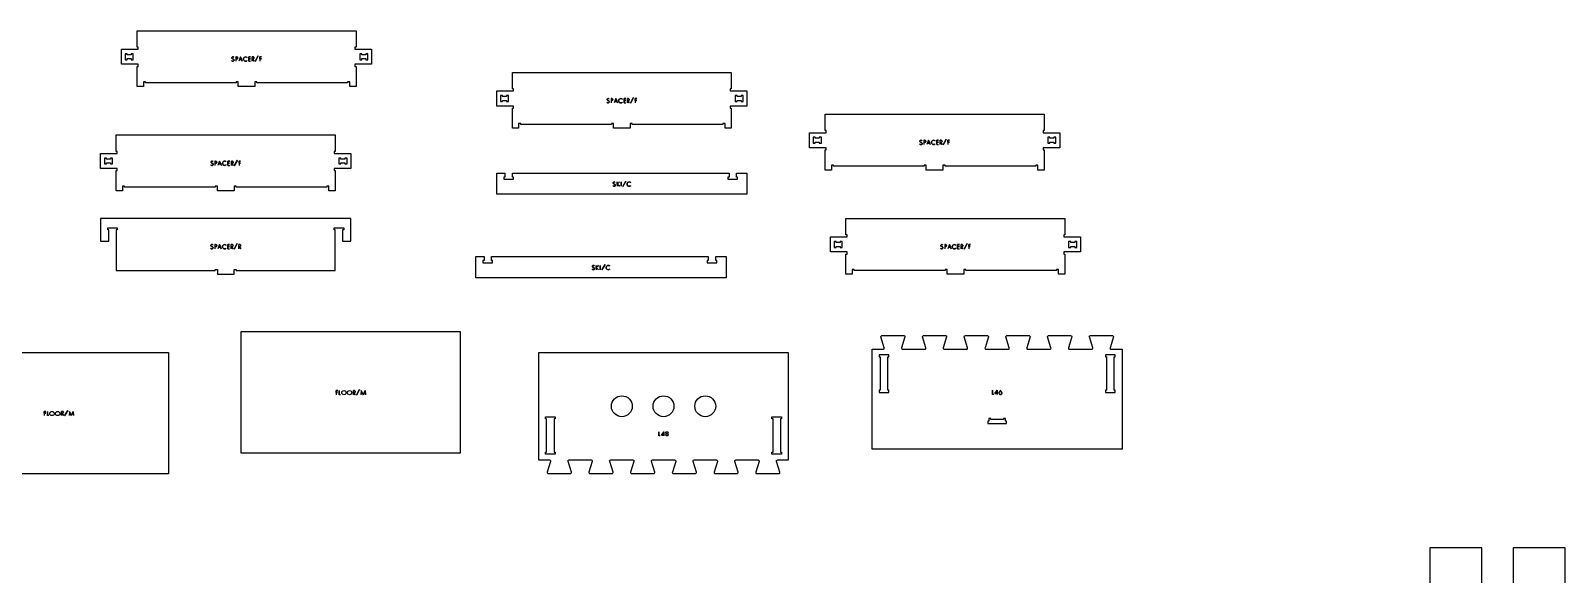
# Model space of a CAD drawing. Extents: x -8400 to 9125, y -4246 to 4193.
# Drawn here: x 1765 to 9125, y 1427 to 4032 of the extents above; entities that cross this region are included whole.
import ezdxf

# ---------------------------------------------------------------- set-up
doc = ezdxf.new("R2010")
doc.units = 0
for name, color, linetype in [('CUTS', 7, 'CONTINUOUS'), ('OUTLINES', 7, 'CONTINUOUS'), ('TAGS', 7, 'CONTINUOUS')]:
    doc.layers.add(name, color=color, linetype=linetype)

msp = doc.modelspace()

# ---------------------------------------------------------------- linework, layer by layer
at = {"layer": 'CUTS', "color": 4}
for points in [[(2228, 3898.4), (2247, 3898.4), (2247, 3893.4), (2257, 3893.4), (2257, 3921.4), (2247, 3921.4), (2247, 3916.4), (2228, 3916.4), (2228, 3921.4), (2218, 3921.4), (2218, 3893.4), (2228, 3893.4)], [(3382, 3921.4), (3372, 3921.4), (3372, 3916.4), (3353, 3916.4), (3353, 3921.4), (3343, 3921.4), (3343, 3893.4), (3353, 3893.4), (3353, 3898.4), (3372, 3898.4), (3372, 3893.4), (3382, 3893.4)], [(4028, 3698.5), (4047, 3698.5), (4047, 3693.5), (4057, 3693.5), (4057, 3721.5), (4047, 3721.5), (4047, 3716.5), (4028, 3716.5), (4028, 3721.5), (4018, 3721.5), (4018, 3693.5), (4028, 3693.5)], [(5182, 3721.5), (5172, 3721.5), (5172, 3716.5), (5153, 3716.5), (5153, 3721.5), (5143, 3721.5), (5143, 3693.5), (5153, 3693.5), (5153, 3698.5), (5172, 3698.5), (5172, 3693.5), (5182, 3693.5)], [(5528, 3498.6), (5547, 3498.6), (5547, 3493.6), (5557, 3493.6), (5557, 3521.6), (5547, 3521.6), (5547, 3516.6), (5528, 3516.6), (5528, 3521.6), (5518, 3521.6), (5518, 3493.6), (5528, 3493.6)], [(6682, 3521.6), (6672, 3521.6), (6672, 3516.6), (6653, 3516.6), (6653, 3521.6), (6643, 3521.6), (6643, 3493.6), (6653, 3493.6), (6653, 3498.6), (6672, 3498.6), (6672, 3493.6), (6682, 3493.6)], [(2128, 3398.6), (2147, 3398.6), (2147, 3393.6), (2157, 3393.6), (2157, 3421.6), (2147, 3421.6), (2147, 3416.6), (2128, 3416.6), (2128, 3421.6), (2118, 3421.6), (2118, 3393.6), (2128, 3393.6)], [(3282, 3421.6), (3272, 3421.6), (3272, 3416.6), (3253, 3416.6), (3253, 3421.6), (3243, 3421.6), (3243, 3393.6), (3253, 3393.6), (3253, 3398.6), (3272, 3398.6), (3272, 3393.6), (3282, 3393.6)], [(5628, 2998.8), (5647, 2998.8), (5647, 2993.8), (5657, 2993.8), (5657, 3021.8), (5647, 3021.8), (5647, 3016.8), (5628, 3016.8), (5628, 3021.8), (5618, 3021.8), (5618, 2993.8), (5628, 2993.8)], [(6782, 3021.8), (6772, 3021.8), (6772, 3016.8), (6753, 3016.8), (6753, 3021.8), (6743, 3021.8), (6743, 2993.8), (6753, 2993.8), (6753, 2998.8), (6772, 2998.8), (6772, 2993.8), (6782, 2993.8)], [(5834, 2308.7), (5834, 2298.7), (5880, 2298.7), (5880, 2308.7), (5875, 2308.7), (5875, 2468.7), (5880, 2468.7), (5880, 2478.7), (5834, 2478.7), (5834, 2468.7), (5839, 2468.7), (5839, 2308.7)], [(6920, 2308.7), (6920, 2298.7), (6966, 2298.7), (6966, 2308.7), (6961, 2308.7), (6961, 2468.7), (6966, 2468.7), (6966, 2478.7), (6920, 2478.7), (6920, 2468.7), (6925, 2468.7), (6925, 2308.7)], [(4234, 2012.2), (4239, 2012.2), (4239, 2172.2), (4234, 2172.2), (4234, 2182.2), (4280, 2182.2), (4280, 2172.2), (4275, 2172.2), (4275, 2012.2), (4280, 2012.2), (4280, 2002.2), (4234, 2002.2)], [(5366, 2012.2), (5366, 2002.2), (5320, 2002.2), (5320, 2012.2), (5325, 2012.2), (5325, 2172.2), (5320, 2172.2), (5320, 2182.2), (5366, 2182.2), (5366, 2172.2), (5361, 2172.2), (5361, 2012.2)], [(6355, 2160.3), (6355, 2150.3), (6445, 2150.3), (6445, 2160.3), (6440, 2160.3), (6440, 2173.3), (6430, 2173.3), (6430, 2168.3), (6370, 2168.3), (6370, 2173.3), (6360, 2173.3), (6360, 2160.3)]]:
    msp.add_lwpolyline(points, close=True, dxfattribs=at)
for centre in [(4600, 2232.2, 62.8), (4800, 2232.2, 62.8), (5000, 2232.2, 62.8)]:
    msp.add_circle(centre, 50, dxfattribs=at)
at = {"layer": 'OUTLINES', "color": 5}
for points in [[(2750, 3782.4), (2315, 3782.4), (2315, 3787.4), (2305, 3787.4), (2305, 3764.4), (2275, 3764.4), (2275, 3861.4), (2280, 3861.4), (2280, 3871.4), (2200, 3871.4), (2200, 3943.4), (2280, 3943.4), (2280, 3953.4), (2275, 3953.4), (2275, 4032.4), (3325, 4032.4), (3325, 3953.4), (3320, 3953.4), (3320, 3943.4), (3400, 3943.4), (3400, 3871.4), (3320, 3871.4), (3320, 3861.4), (3325, 3861.4), (3325, 3764.4), (3295, 3764.4), (3295, 3787.4), (3285, 3787.4), (3285, 3782.4), (2850, 3782.4), (2850, 3787.4), (2840, 3787.4), (2840, 3764.4), (2760, 3764.4), (2760, 3787.4), (2750, 3787.4)], [(4550, 3582.5), (4115, 3582.5), (4115, 3587.5), (4105, 3587.5), (4105, 3564.5), (4075, 3564.5), (4075, 3661.5), (4080, 3661.5), (4080, 3671.5), (4000, 3671.5), (4000, 3743.5), (4080, 3743.5), (4080, 3753.5), (4075, 3753.5), (4075, 3832.5), (5125, 3832.5), (5125, 3753.5), (5120, 3753.5), (5120, 3743.5), (5200, 3743.5), (5200, 3671.5), (5120, 3671.5), (5120, 3661.5), (5125, 3661.5), (5125, 3564.5), (5095, 3564.5), (5095, 3587.5), (5085, 3587.5), (5085, 3582.5), (4650, 3582.5), (4650, 3587.5), (4640, 3587.5), (4640, 3564.5), (4560, 3564.5), (4560, 3587.5), (4550, 3587.5)], [(6050, 3382.6), (5615, 3382.6), (5615, 3387.6), (5605, 3387.6), (5605, 3364.6), (5575, 3364.6), (5575, 3461.6), (5580, 3461.6), (5580, 3471.6), (5500, 3471.6), (5500, 3543.6), (5580, 3543.6), (5580, 3553.6), (5575, 3553.6), (5575, 3632.6), (6625, 3632.6), (6625, 3553.6), (6620, 3553.6), (6620, 3543.6), (6700, 3543.6), (6700, 3471.6), (6620, 3471.6), (6620, 3461.6), (6625, 3461.6), (6625, 3364.6), (6595, 3364.6), (6595, 3387.6), (6585, 3387.6), (6585, 3382.6), (6150, 3382.6), (6150, 3387.6), (6140, 3387.6), (6140, 3364.6), (6060, 3364.6), (6060, 3387.6), (6050, 3387.6)], [(2650, 3282.6), (2215, 3282.6), (2215, 3287.6), (2205, 3287.6), (2205, 3264.6), (2175, 3264.6), (2175, 3361.6), (2180, 3361.6), (2180, 3371.6), (2100, 3371.6), (2100, 3443.6), (2180, 3443.6), (2180, 3453.6), (2175, 3453.6), (2175, 3532.6), (3225, 3532.6), (3225, 3453.6), (3220, 3453.6), (3220, 3443.6), (3300, 3443.6), (3300, 3371.6), (3220, 3371.6), (3220, 3361.6), (3225, 3361.6), (3225, 3264.6), (3195, 3264.6), (3195, 3287.6), (3185, 3287.6), (3185, 3282.6), (2750, 3282.6), (2750, 3287.6), (2740, 3287.6), (2740, 3264.6), (2660, 3264.6), (2660, 3287.6), (2650, 3287.6)], [(5200, 3248.2), (4000, 3248.2), (4000, 3349.2), (4039, 3349.2), (4039, 3330.2), (4034, 3330.2), (4034, 3320.2), (4080, 3320.2), (4080, 3330.2), (4075, 3330.2), (4075, 3349.2), (5114, 3349.2), (5114, 3330.2), (5109, 3330.2), (5109, 3320.2), (5155, 3320.2), (5155, 3330.2), (5150, 3330.2), (5150, 3349.2), (5200, 3349.2)], [(2180, 3087.8), (2180, 3077.8), (2175, 3077.8), (2175, 2882.8), (2650, 2882.8), (2650, 2887.8), (2660, 2887.8), (2660, 2864.8), (2740, 2864.8), (2740, 2887.8), (2750, 2887.8), (2750, 2882.8), (3225, 2882.8), (3225, 3077.8), (3220, 3077.8), (3220, 3087.8), (3266, 3087.8), (3266, 3077.8), (3261, 3077.8), (3261, 3022.8), (3300, 3022.8), (3300, 3132.8), (2100, 3132.8), (2100, 3022.8), (2139, 3022.8), (2139, 3077.8), (2134, 3077.8), (2134, 3087.8)], [(6150, 2882.8), (5715, 2882.8), (5715, 2887.8), (5705, 2887.8), (5705, 2864.8), (5675, 2864.8), (5675, 2961.8), (5680, 2961.8), (5680, 2971.8), (5600, 2971.8), (5600, 3043.8), (5680, 3043.8), (5680, 3053.8), (5675, 3053.8), (5675, 3132.8), (6725, 3132.8), (6725, 3053.8), (6720, 3053.8), (6720, 3043.8), (6800, 3043.8), (6800, 2971.8), (6720, 2971.8), (6720, 2961.8), (6725, 2961.8), (6725, 2864.8), (6695, 2864.8), (6695, 2887.8), (6685, 2887.8), (6685, 2882.8), (6250, 2882.8), (6250, 2887.8), (6240, 2887.8), (6240, 2864.8), (6160, 2864.8), (6160, 2887.8), (6150, 2887.8)], [(5100, 2848.3), (3900, 2848.3), (3900, 2949.3), (3939, 2949.3), (3939, 2930.3), (3934, 2930.3), (3934, 2920.3), (3980, 2920.3), (3980, 2930.3), (3975, 2930.3), (3975, 2949.3), (5014, 2949.3), (5014, 2930.3), (5009, 2930.3), (5009, 2920.3), (5055, 2920.3), (5055, 2930.3), (5050, 2930.3), (5050, 2949.3), (5100, 2949.3)], [(3825, 2590.1), (3825, 2008.1), (2775, 2008.1), (2775, 2590.1)], [(6341.8, 2512.8), (6341.6, 2510.3), (6342.5, 2508.1), (6344.4, 2506.5), (6346.8, 2506), (6453.2, 2506), (6455.6, 2506.5), (6457.5, 2508.1), (6458.4, 2510.3), (6458.2, 2512.8), (6442.2, 2564.8), (6442.1, 2567), (6442.9, 2569), (6444.6, 2570.5), (6446.8, 2571), (6553.2, 2571), (6555.4, 2570.5), (6557.1, 2569), (6557.9, 2567), (6557.8, 2564.8), (6541.8, 2512.8), (6541.6, 2510.3), (6542.5, 2508.1), (6544.4, 2506.5), (6546.8, 2506), (6653.2, 2506), (6655.6, 2506.5), (6657.5, 2508.1), (6658.4, 2510.3), (6658.2, 2512.8), (6642.2, 2564.8), (6642.1, 2567), (6642.9, 2569), (6644.6, 2570.5), (6646.8, 2571), (6753.2, 2571), (6755.4, 2570.5), (6757.1, 2569), (6757.9, 2567), (6757.8, 2564.8), (6741.8, 2512.8), (6741.6, 2510.3), (6742.5, 2508.1), (6744.4, 2506.5), (6746.8, 2506), (6853.2, 2506), (6855.6, 2506.5), (6857.5, 2508.1), (6858.4, 2510.3), (6858.2, 2512.8), (6842.2, 2564.8), (6842.1, 2567), (6842.9, 2569), (6844.6, 2570.5), (6846.8, 2571), (6953.2, 2571), (6955.4, 2570.5), (6957, 2569), (6957.9, 2567), (6957.8, 2564.8), (6941.8, 2512.8), (6941.6, 2510.3), (6942.5, 2508.1), (6944.4, 2506.5), (6946.8, 2506), (7000, 2506), (7000, 2027.2), (5800, 2027.2), (5800, 2506), (5853.2, 2506), (5855.6, 2506.5), (5857.5, 2508.1), (5858.4, 2510.3), (5858.2, 2512.8), (5842.2, 2564.8), (5842.1, 2567), (5843, 2569), (5844.6, 2570.5), (5846.8, 2571), (5953.2, 2571), (5955.4, 2570.5), (5957.1, 2569), (5957.9, 2567), (5957.8, 2564.8), (5941.8, 2512.8), (5941.6, 2510.3), (5942.5, 2508.1), (5944.4, 2506.5), (5946.8, 2506), (6053.2, 2506), (6055.6, 2506.5), (6057.5, 2508.1), (6058.4, 2510.3), (6058.2, 2512.8), (6042.2, 2564.8), (6042.1, 2567), (6042.9, 2569), (6044.6, 2570.5), (6046.8, 2571), (6153.2, 2571), (6155.4, 2570.5), (6157.1, 2569), (6157.9, 2567), (6157.8, 2564.8), (6141.8, 2512.8), (6141.6, 2510.3), (6142.5, 2508.1), (6144.4, 2506.5), (6146.8, 2506), (6253.2, 2506), (6255.6, 2506.5), (6257.5, 2508.1), (6258.4, 2510.3), (6258.2, 2512.8), (6242.2, 2564.8), (6242.1, 2567), (6242.9, 2569), (6244.6, 2570.5), (6246.8, 2571), (6353.2, 2571), (6355.4, 2570.5), (6357.1, 2569), (6357.9, 2567), (6357.8, 2564.8)], [(2425, 2490.1), (2425, 1908.1), (1375, 1908.1), (1375, 2490.1)], [(4200, 1974.9), (4253.2, 1974.9), (4255.6, 1974.3), (4257.5, 1972.8), (4258.4, 1970.5), (4258.2, 1968.1), (4242.2, 1916), (4242.1, 1913.9), (4243, 1911.8), (4244.6, 1910.4), (4246.8, 1909.9), (4353.2, 1909.9), (4355.4, 1910.4), (4357.1, 1911.8), (4357.9, 1913.9), (4357.8, 1916), (4341.8, 1968.1), (4341.6, 1970.5), (4342.5, 1972.8), (4344.4, 1974.3), (4346.8, 1974.9), (4453.2, 1974.9), (4455.6, 1974.3), (4457.5, 1972.8), (4458.4, 1970.5), (4458.2, 1968.1), (4442.2, 1916), (4442.1, 1913.9), (4442.9, 1911.8), (4444.6, 1910.4), (4446.8, 1909.9), (4553.2, 1909.9), (4555.4, 1910.4), (4557.1, 1911.8), (4557.9, 1913.9), (4557.8, 1916), (4541.8, 1968.1), (4541.6, 1970.5), (4542.5, 1972.8), (4544.4, 1974.3), (4546.8, 1974.9), (4653.2, 1974.9), (4655.6, 1974.3), (4657.5, 1972.8), (4658.4, 1970.5), (4658.2, 1968.1), (4642.2, 1916), (4642.1, 1913.9), (4642.9, 1911.8), (4644.6, 1910.4), (4646.8, 1909.9), (4753.2, 1909.9), (4755.4, 1910.4), (4757.1, 1911.8), (4757.9, 1913.9), (4757.8, 1916), (4741.8, 1968.1), (4741.6, 1970.5), (4742.5, 1972.8), (4744.4, 1974.3), (4746.8, 1974.9), (4853.2, 1974.9), (4855.6, 1974.3), (4857.5, 1972.8), (4858.4, 1970.5), (4858.2, 1968.1), (4842.2, 1916), (4842.1, 1913.9), (4842.9, 1911.8), (4844.6, 1910.4), (4846.8, 1909.9), (4953.2, 1909.9), (4955.4, 1910.4), (4957.1, 1911.8), (4957.9, 1913.9), (4957.8, 1916), (4941.8, 1968.1), (4941.6, 1970.5), (4942.5, 1972.8), (4944.4, 1974.3), (4946.8, 1974.9), (5053.2, 1974.9), (5055.6, 1974.3), (5057.5, 1972.8), (5058.4, 1970.5), (5058.2, 1968.1), (5042.2, 1916), (5042.1, 1913.9), (5042.9, 1911.8), (5044.6, 1910.4), (5046.8, 1909.9), (5153.2, 1909.9), (5155.4, 1910.4), (5157.1, 1911.8), (5157.9, 1913.9), (5157.8, 1916), (5141.8, 1968.1), (5141.6, 1970.5), (5142.5, 1972.8), (5144.4, 1974.3), (5146.8, 1974.9), (5253.2, 1974.9), (5255.6, 1974.3), (5257.5, 1972.8), (5258.4, 1970.5), (5258.2, 1968.1), (5242.2, 1916), (5242.1, 1913.9), (5242.9, 1911.8), (5244.6, 1910.4), (5246.8, 1909.9), (5353.2, 1909.9), (5355.4, 1910.4), (5357, 1911.8), (5357.9, 1913.9), (5357.8, 1916), (5341.8, 1968.1), (5341.6, 1970.5), (5342.5, 1972.8), (5344.4, 1974.3), (5346.8, 1974.9), (5400, 1974.9), (5400, 2488.3), (4200, 2488.3)], [(8725, -354.7), (8725, 1554.3), (8475, 1554.3), (8475, -354.7)], [(9125, -354.7), (9125, 1554.3), (8875, 1554.3), (8875, -354.7)]]:
    msp.add_lwpolyline(points, close=True, dxfattribs=at)
at = {"layer": 'TAGS', "color": 2}
for points in [[(2728.4, 3889.8), (2729.4, 3888.3), (2730.6, 3887.2), (2732.1, 3886.6), (2734.2, 3886.4), (2736.4, 3886.6), (2738.3, 3887.5), (2739.7, 3889), (2740.2, 3891.1), (2740, 3893.1), (2739.2, 3894.4), (2738.2, 3895.2), (2737.2, 3895.8), (2732.6, 3898.2), (2731.5, 3898.9), (2730.5, 3899.7), (2729.9, 3900.8), (2729.6, 3902.2), (2729.9, 3903.9), (2730.8, 3905.4), (2732.4, 3906.5), (2734.6, 3906.9), (2736.7, 3906.6), (2738.1, 3905.9), (2739.2, 3904.8), (2738.1, 3905.9), (2736.7, 3906.6), (2734.6, 3906.9), (2732.4, 3906.5), (2730.8, 3905.4), (2729.9, 3903.9), (2729.6, 3902.2), (2729.9, 3900.8), (2730.5, 3899.7), (2731.5, 3898.9), (2732.6, 3898.2), (2737.2, 3895.8), (2738.2, 3895.2), (2739.2, 3894.4), (2740, 3893.1), (2740.2, 3891.1), (2739.7, 3889), (2738.3, 3887.5), (2736.4, 3886.6), (2734.2, 3886.4), (2732.1, 3886.6), (2730.6, 3887.2), (2729.4, 3888.3)], [(2748.4, 3906.9), (2751.6, 3906.9), (2755.9, 3905.6), (2757.4, 3901.8), (2755.9, 3897.9), (2751.7, 3896.5), (2748.4, 3896.5), (2751.7, 3896.5), (2755.9, 3897.9), (2757.4, 3901.8), (2755.9, 3905.6), (2751.6, 3906.9), (2748.4, 3906.9), (2748.4, 3886.4)], [(2771, 3906.9), (2779.1, 3886.4), (2771, 3906.9), (2763, 3886.4)], [(2802.7, 3889.2), (2799.4, 3887.1), (2795.4, 3886.4), (2791.3, 3887.2), (2787.9, 3889.4), (2785.6, 3892.7), (2784.7, 3896.7), (2785.6, 3900.6), (2787.9, 3903.9), (2791.3, 3906.1), (2795.4, 3906.9), (2799.3, 3906.2), (2802.6, 3904.2), (2799.3, 3906.2), (2795.4, 3906.9), (2791.3, 3906.1), (2787.9, 3903.9), (2785.6, 3900.6), (2784.7, 3896.7), (2785.6, 3892.7), (2787.9, 3889.4), (2791.3, 3887.2), (2795.4, 3886.4), (2799.4, 3887.1)], [(2810.6, 3886.4), (2810.6, 3897.8), (2818.9, 3897.8), (2810.6, 3897.8), (2810.6, 3906.9), (2819.5, 3906.9), (2810.6, 3906.9), (2810.6, 3886.4), (2819.5, 3886.4)], [(2827.1, 3886.4), (2827.1, 3906.9), (2830.6, 3906.9), (2832.6, 3906.6), (2834.2, 3905.7), (2835.3, 3904.1), (2835.7, 3901.8), (2835.1, 3899.5), (2833.8, 3897.8), (2832.1, 3896.8), (2830.6, 3896.5), (2827.1, 3896.5), (2830.6, 3896.5), (2832.1, 3896.8), (2833.8, 3897.8), (2835.1, 3899.5), (2835.7, 3901.8), (2835.3, 3904.1), (2834.2, 3905.7), (2832.6, 3906.6), (2830.6, 3906.9), (2827.1, 3906.9)], [(2864.1, 3897.8), (2871.3, 3897.8), (2864.1, 3897.8), (2864.1, 3906.9), (2871.6, 3906.9), (2864.1, 3906.9), (2864.1, 3886.4)], [(4528.4, 3689.9), (4529.4, 3688.3), (4530.6, 3687.3), (4532.1, 3686.7), (4534.2, 3686.5), (4536.4, 3686.7), (4538.3, 3687.6), (4539.7, 3689.1), (4540.2, 3691.1), (4540, 3693.1), (4539.2, 3694.5), (4538.2, 3695.3), (4537.2, 3695.9), (4532.6, 3698.2), (4531.5, 3698.9), (4530.5, 3699.8), (4529.9, 3700.9), (4529.6, 3702.3), (4529.9, 3703.9), (4530.8, 3705.5), (4532.4, 3706.6), (4534.6, 3707), (4536.7, 3706.7), (4538.1, 3705.9), (4539.2, 3704.9), (4538.1, 3705.9), (4536.7, 3706.7), (4534.6, 3707), (4532.4, 3706.6), (4530.8, 3705.5), (4529.9, 3703.9), (4529.6, 3702.3), (4529.9, 3700.9), (4530.5, 3699.8), (4531.5, 3698.9), (4532.6, 3698.2), (4537.2, 3695.9), (4538.2, 3695.3), (4539.2, 3694.5), (4540, 3693.1), (4540.2, 3691.1), (4539.7, 3689.1), (4538.3, 3687.6), (4536.4, 3686.7), (4534.2, 3686.5), (4532.1, 3686.7), (4530.6, 3687.3), (4529.4, 3688.3)], [(4548.4, 3707), (4551.6, 3707), (4555.9, 3705.7), (4557.4, 3701.9), (4555.9, 3698), (4551.7, 3696.6), (4548.4, 3696.6), (4551.7, 3696.6), (4555.9, 3698), (4557.4, 3701.9), (4555.9, 3705.7), (4551.6, 3707), (4548.4, 3707), (4548.4, 3686.5)], [(4571, 3707), (4579.1, 3686.5), (4571, 3707), (4563, 3686.5)], [(4602.7, 3689.3), (4599.4, 3687.2), (4595.4, 3686.5), (4591.3, 3687.3), (4587.9, 3689.5), (4585.6, 3692.7), (4584.7, 3696.7), (4585.6, 3700.7), (4587.9, 3704), (4591.3, 3706.2), (4595.4, 3707), (4599.3, 3706.3), (4602.6, 3704.3), (4599.3, 3706.3), (4595.4, 3707), (4591.3, 3706.2), (4587.9, 3704), (4585.6, 3700.7), (4584.7, 3696.7), (4585.6, 3692.7), (4587.9, 3689.5), (4591.3, 3687.3), (4595.4, 3686.5), (4599.4, 3687.2)], [(4610.6, 3686.5), (4610.6, 3697.9), (4618.9, 3697.9), (4610.6, 3697.9), (4610.6, 3707), (4619.5, 3707), (4610.6, 3707), (4610.6, 3686.5), (4619.5, 3686.5)], [(4627.1, 3686.5), (4627.1, 3707), (4630.6, 3707), (4632.6, 3706.7), (4634.2, 3705.8), (4635.3, 3704.2), (4635.7, 3701.9), (4635.1, 3699.6), (4633.8, 3697.9), (4632.1, 3696.9), (4630.6, 3696.6), (4627.1, 3696.6), (4630.6, 3696.6), (4632.1, 3696.9), (4633.8, 3697.9), (4635.1, 3699.6), (4635.7, 3701.9), (4635.3, 3704.2), (4634.2, 3705.8), (4632.6, 3706.7), (4630.6, 3707), (4627.1, 3707)], [(4664.1, 3697.9), (4671.3, 3697.9), (4664.1, 3697.9), (4664.1, 3707), (4671.6, 3707), (4664.1, 3707), (4664.1, 3686.5)], [(6028.4, 3490), (6029.4, 3488.4), (6030.6, 3487.4), (6032.1, 3486.8), (6034.2, 3486.5), (6036.4, 3486.8), (6038.3, 3487.6), (6039.7, 3489.1), (6040.2, 3491.2), (6040, 3493.2), (6039.2, 3494.6), (6038.2, 3495.4), (6037.2, 3496), (6032.6, 3498.3), (6031.5, 3499), (6030.5, 3499.8), (6029.9, 3500.9), (6029.6, 3502.4), (6029.9, 3504), (6030.8, 3505.5), (6032.4, 3506.6), (6034.6, 3507.1), (6036.7, 3506.7), (6038.1, 3506), (6039.2, 3504.9), (6038.1, 3506), (6036.7, 3506.7), (6034.6, 3507.1), (6032.4, 3506.6), (6030.8, 3505.5), (6029.9, 3504), (6029.6, 3502.4), (6029.9, 3500.9), (6030.5, 3499.8), (6031.5, 3499), (6032.6, 3498.3), (6037.2, 3496), (6038.2, 3495.4), (6039.2, 3494.6), (6040, 3493.2), (6040.2, 3491.2), (6039.7, 3489.1), (6038.3, 3487.6), (6036.4, 3486.8), (6034.2, 3486.5), (6032.1, 3486.8), (6030.6, 3487.4), (6029.4, 3488.4)], [(6048.4, 3507.1), (6051.6, 3507.1), (6055.9, 3505.8), (6057.4, 3502), (6055.9, 3498.1), (6051.7, 3496.7), (6048.4, 3496.7), (6051.7, 3496.7), (6055.9, 3498.1), (6057.4, 3502), (6055.9, 3505.8), (6051.6, 3507.1), (6048.4, 3507.1), (6048.4, 3486.5)], [(6071, 3507.1), (6079.1, 3486.5), (6071, 3507.1), (6063, 3486.5)], [(6102.7, 3489.4), (6099.4, 3487.3), (6095.4, 3486.5), (6091.3, 3487.4), (6087.9, 3489.6), (6085.6, 3492.8), (6084.7, 3496.8), (6085.6, 3500.8), (6087.9, 3504.1), (6091.3, 3506.3), (6095.4, 3507.1), (6099.3, 3506.4), (6102.6, 3504.4), (6099.3, 3506.4), (6095.4, 3507.1), (6091.3, 3506.3), (6087.9, 3504.1), (6085.6, 3500.8), (6084.7, 3496.8), (6085.6, 3492.8), (6087.9, 3489.6), (6091.3, 3487.4), (6095.4, 3486.5), (6099.4, 3487.3)], [(6110.6, 3486.5), (6110.6, 3497.9), (6118.9, 3497.9), (6110.6, 3497.9), (6110.6, 3507.1), (6119.5, 3507.1), (6110.6, 3507.1), (6110.6, 3486.5), (6119.5, 3486.5)], [(6127.1, 3486.5), (6127.1, 3507.1), (6130.6, 3507.1), (6132.6, 3506.8), (6134.2, 3505.9), (6135.3, 3504.3), (6135.7, 3502), (6135.1, 3499.6), (6133.8, 3498), (6132.1, 3497), (6130.6, 3496.7), (6127.1, 3496.7), (6130.6, 3496.7), (6132.1, 3497), (6133.8, 3498), (6135.1, 3499.6), (6135.7, 3502), (6135.3, 3504.3), (6134.2, 3505.9), (6132.6, 3506.8), (6130.6, 3507.1), (6127.1, 3507.1)], [(6164.1, 3497.9), (6171.3, 3497.9), (6164.1, 3497.9), (6164.1, 3507.1), (6171.6, 3507.1), (6164.1, 3507.1), (6164.1, 3486.5)], [(2628.4, 3390), (2629.4, 3388.5), (2630.6, 3387.4), (2632.1, 3386.8), (2634.2, 3386.6), (2636.4, 3386.8), (2638.3, 3387.7), (2639.7, 3389.2), (2640.2, 3391.3), (2640, 3393.3), (2639.2, 3394.6), (2638.2, 3395.4), (2637.2, 3396), (2632.6, 3398.4), (2631.5, 3399.1), (2630.5, 3399.9), (2629.9, 3401), (2629.6, 3402.4), (2629.9, 3404.1), (2630.8, 3405.6), (2632.4, 3406.7), (2634.6, 3407.1), (2636.7, 3406.8), (2638.1, 3406.1), (2639.2, 3405), (2638.1, 3406.1), (2636.7, 3406.8), (2634.6, 3407.1), (2632.4, 3406.7), (2630.8, 3405.6), (2629.9, 3404.1), (2629.6, 3402.4), (2629.9, 3401), (2630.5, 3399.9), (2631.5, 3399.1), (2632.6, 3398.4), (2637.2, 3396), (2638.2, 3395.4), (2639.2, 3394.6), (2640, 3393.3), (2640.2, 3391.3), (2639.7, 3389.2), (2638.3, 3387.7), (2636.4, 3386.8), (2634.2, 3386.6), (2632.1, 3386.8), (2630.6, 3387.4), (2629.4, 3388.5)], [(2648.4, 3407.1), (2651.6, 3407.1), (2655.9, 3405.8), (2657.4, 3402), (2655.9, 3398.1), (2651.7, 3396.7), (2648.4, 3396.7), (2651.7, 3396.7), (2655.9, 3398.1), (2657.4, 3402), (2655.9, 3405.8), (2651.6, 3407.1), (2648.4, 3407.1), (2648.4, 3386.6)], [(2671, 3407.1), (2679.1, 3386.6), (2671, 3407.1), (2663, 3386.6)], [(2702.7, 3389.4), (2699.4, 3387.3), (2695.4, 3386.6), (2691.3, 3387.4), (2687.9, 3389.6), (2685.6, 3392.9), (2684.7, 3396.9), (2685.6, 3400.8), (2687.9, 3404.1), (2691.3, 3406.3), (2695.4, 3407.1), (2699.3, 3406.4), (2702.6, 3404.4), (2699.3, 3406.4), (2695.4, 3407.1), (2691.3, 3406.3), (2687.9, 3404.1), (2685.6, 3400.8), (2684.7, 3396.9), (2685.6, 3392.9), (2687.9, 3389.6), (2691.3, 3387.4), (2695.4, 3386.6), (2699.4, 3387.3)], [(2710.6, 3386.6), (2710.6, 3398), (2718.9, 3398), (2710.6, 3398), (2710.6, 3407.1), (2719.5, 3407.1), (2710.6, 3407.1), (2710.6, 3386.6), (2719.5, 3386.6)], [(2727.1, 3386.6), (2727.1, 3407.1), (2730.6, 3407.1), (2732.6, 3406.8), (2734.2, 3405.9), (2735.3, 3404.3), (2735.7, 3402), (2735.1, 3399.7), (2733.8, 3398), (2732.1, 3397), (2730.6, 3396.7), (2727.1, 3396.7), (2730.6, 3396.7), (2732.1, 3397), (2733.8, 3398), (2735.1, 3399.7), (2735.7, 3402), (2735.3, 3404.3), (2734.2, 3405.9), (2732.6, 3406.8), (2730.6, 3407.1), (2727.1, 3407.1)], [(2764.1, 3398), (2771.3, 3398), (2764.1, 3398), (2764.1, 3407.1), (2771.6, 3407.1), (2764.1, 3407.1), (2764.1, 3386.6)], [(4557.3, 3290), (4558.2, 3288.5), (4559.4, 3287.5), (4561, 3286.9), (4563.1, 3286.6), (4565.3, 3286.8), (4567.2, 3287.7), (4568.6, 3289.2), (4569.1, 3291.3), (4568.9, 3293.3), (4568.1, 3294.6), (4567.1, 3295.5), (4566.1, 3296), (4561.5, 3298.4), (4560.3, 3299.1), (4559.4, 3299.9), (4558.8, 3301), (4558.5, 3302.5), (4558.8, 3304.1), (4559.7, 3305.6), (4561.3, 3306.7), (4563.5, 3307.2), (4565.6, 3306.8), (4567, 3306.1), (4568.1, 3305), (4567, 3306.1), (4565.6, 3306.8), (4563.5, 3307.2), (4561.3, 3306.7), (4559.7, 3305.6), (4558.8, 3304.1), (4558.5, 3302.5), (4558.8, 3301), (4559.4, 3299.9), (4560.3, 3299.1), (4561.5, 3298.4), (4566.1, 3296), (4567.1, 3295.5), (4568.1, 3294.6), (4568.9, 3293.3), (4569.1, 3291.3), (4568.6, 3289.2), (4567.2, 3287.7), (4565.3, 3286.8), (4563.1, 3286.6), (4561, 3286.9), (4559.4, 3287.5), (4558.2, 3288.5)], [(4577.3, 3297), (4588.6, 3286.6), (4577.3, 3297), (4588.5, 3307.2), (4577.3, 3297), (4577.3, 3307.2), (4577.3, 3286.6)], [(4642.7, 3289.5), (4639.4, 3287.4), (4635.4, 3286.6), (4631.3, 3287.4), (4627.9, 3289.6), (4625.6, 3292.9), (4624.8, 3296.9), (4625.6, 3300.9), (4627.9, 3304.1), (4631.3, 3306.4), (4635.4, 3307.2), (4639.3, 3306.5), (4642.6, 3304.5), (4639.3, 3306.5), (4635.4, 3307.2), (4631.3, 3306.4), (4627.9, 3304.1), (4625.6, 3300.9), (4624.8, 3296.9), (4625.6, 3292.9), (4627.9, 3289.6), (4631.3, 3287.4), (4635.4, 3286.6), (4639.4, 3287.4)], [(2627.8, 2990.2), (2628.8, 2988.6), (2630, 2987.6), (2631.6, 2987), (2633.6, 2986.7), (2635.9, 2987), (2637.8, 2987.8), (2639.1, 2989.3), (2639.7, 2991.4), (2639.4, 2993.4), (2638.6, 2994.8), (2637.6, 2995.6), (2636.7, 2996.2), (2632.1, 2998.5), (2630.9, 2999.2), (2630, 3000.1), (2629.3, 3001.1), (2629.1, 3002.6), (2629.3, 3004.2), (2630.3, 3005.7), (2631.8, 3006.9), (2634, 3007.3), (2636.1, 3007), (2637.6, 3006.2), (2638.6, 3005.1), (2637.6, 3006.2), (2636.1, 3007), (2634, 3007.3), (2631.8, 3006.9), (2630.3, 3005.7), (2629.3, 3004.2), (2629.1, 3002.6), (2629.3, 3001.1), (2630, 3000.1), (2630.9, 2999.2), (2632.1, 2998.5), (2636.7, 2996.2), (2637.6, 2995.6), (2638.6, 2994.8), (2639.4, 2993.4), (2639.7, 2991.4), (2639.1, 2989.3), (2637.8, 2987.8), (2635.9, 2987), (2633.6, 2986.7), (2631.6, 2987), (2630, 2987.6), (2628.8, 2988.6)], [(2647.8, 3007.3), (2651, 3007.3), (2655.3, 3006), (2656.8, 3002.2), (2655.3, 2998.3), (2651.2, 2996.9), (2647.8, 2996.9), (2651.2, 2996.9), (2655.3, 2998.3), (2656.8, 3002.2), (2655.3, 3006), (2651, 3007.3), (2647.8, 3007.3), (2647.8, 2986.7)], [(2670.5, 3007.3), (2678.5, 2986.7), (2670.5, 3007.3), (2662.4, 2986.7)], [(2702.1, 2989.6), (2698.8, 2987.5), (2694.8, 2986.7), (2690.7, 2987.6), (2687.3, 2989.8), (2685, 2993), (2684.2, 2997), (2685, 3001), (2687.3, 3004.3), (2690.7, 3006.5), (2694.8, 3007.3), (2698.7, 3006.6), (2702, 3004.6), (2698.7, 3006.6), (2694.8, 3007.3), (2690.7, 3006.5), (2687.3, 3004.3), (2685, 3001), (2684.2, 2997), (2685, 2993), (2687.3, 2989.8), (2690.7, 2987.6), (2694.8, 2986.7), (2698.8, 2987.5)], [(2710.1, 2986.7), (2710.1, 2998.1), (2718.3, 2998.1), (2710.1, 2998.1), (2710.1, 3007.3), (2718.9, 3007.3), (2710.1, 3007.3), (2710.1, 2986.7), (2718.9, 2986.7)], [(2726.5, 2986.7), (2726.5, 3007.3), (2730.1, 3007.3), (2732, 3007), (2733.6, 3006.1), (2734.7, 3004.5), (2735.1, 3002.2), (2734.6, 2999.8), (2733.2, 2998.2), (2731.5, 2997.2), (2730.1, 2996.9), (2726.5, 2996.9), (2730.1, 2996.9), (2731.5, 2997.2), (2733.2, 2998.2), (2734.6, 2999.8), (2735.1, 3002.2), (2734.7, 3004.5), (2733.6, 3006.1), (2732, 3007), (2730.1, 3007.3), (2726.5, 3007.3)], [(2763.5, 2986.7), (2763.5, 3007.3), (2767.1, 3007.3), (2769, 3007), (2770.6, 3006.1), (2771.7, 3004.5), (2772.1, 3002.2), (2771.6, 2999.8), (2770.2, 2998.2), (2768.5, 2997.2), (2767.1, 2996.9), (2763.5, 2996.9), (2767.1, 2996.9), (2768.5, 2997.2), (2770.2, 2998.2), (2771.6, 2999.8), (2772.1, 3002.2), (2771.7, 3004.5), (2770.6, 3006.1), (2769, 3007), (2767.1, 3007.3), (2763.5, 3007.3)], [(6128.4, 2990.2), (6129.4, 2988.6), (6130.6, 2987.6), (6132.1, 2987), (6134.2, 2986.7), (6136.4, 2987), (6138.3, 2987.8), (6139.7, 2989.3), (6140.2, 2991.4), (6140, 2993.4), (6139.2, 2994.8), (6138.2, 2995.6), (6137.2, 2996.2), (6132.6, 2998.5), (6131.5, 2999.2), (6130.5, 3000.1), (6129.9, 3001.1), (6129.6, 3002.6), (6129.9, 3004.2), (6130.8, 3005.7), (6132.4, 3006.9), (6134.6, 3007.3), (6136.7, 3007), (6138.1, 3006.2), (6139.2, 3005.1), (6138.1, 3006.2), (6136.7, 3007), (6134.6, 3007.3), (6132.4, 3006.9), (6130.8, 3005.7), (6129.9, 3004.2), (6129.6, 3002.6), (6129.9, 3001.1), (6130.5, 3000.1), (6131.5, 2999.2), (6132.6, 2998.5), (6137.2, 2996.2), (6138.2, 2995.6), (6139.2, 2994.8), (6140, 2993.4), (6140.2, 2991.4), (6139.7, 2989.3), (6138.3, 2987.8), (6136.4, 2987), (6134.2, 2986.7), (6132.1, 2987), (6130.6, 2987.6), (6129.4, 2988.6)], [(6148.4, 3007.3), (6151.6, 3007.3), (6155.9, 3006), (6157.4, 3002.2), (6155.9, 2998.3), (6151.7, 2996.9), (6148.4, 2996.9), (6151.7, 2996.9), (6155.9, 2998.3), (6157.4, 3002.2), (6155.9, 3006), (6151.6, 3007.3), (6148.4, 3007.3), (6148.4, 2986.7)], [(6171, 3007.3), (6179.1, 2986.7), (6171, 3007.3), (6163, 2986.7)], [(6202.7, 2989.6), (6199.4, 2987.5), (6195.4, 2986.7), (6191.3, 2987.6), (6187.9, 2989.8), (6185.6, 2993), (6184.7, 2997), (6185.6, 3001), (6187.9, 3004.3), (6191.3, 3006.5), (6195.4, 3007.3), (6199.3, 3006.6), (6202.6, 3004.6), (6199.3, 3006.6), (6195.4, 3007.3), (6191.3, 3006.5), (6187.9, 3004.3), (6185.6, 3001), (6184.7, 2997), (6185.6, 2993), (6187.9, 2989.8), (6191.3, 2987.6), (6195.4, 2986.7), (6199.4, 2987.5)], [(6210.6, 2986.7), (6210.6, 2998.1), (6218.9, 2998.1), (6210.6, 2998.1), (6210.6, 3007.3), (6219.5, 3007.3), (6210.6, 3007.3), (6210.6, 2986.7), (6219.5, 2986.7)], [(6227.1, 2986.7), (6227.1, 3007.3), (6230.6, 3007.3), (6232.6, 3007), (6234.2, 3006.1), (6235.3, 3004.5), (6235.7, 3002.2), (6235.1, 2999.8), (6233.8, 2998.2), (6232.1, 2997.2), (6230.6, 2996.9), (6227.1, 2996.9), (6230.6, 2996.9), (6232.1, 2997.2), (6233.8, 2998.2), (6235.1, 2999.8), (6235.7, 3002.2), (6235.3, 3004.5), (6234.2, 3006.1), (6232.6, 3007), (6230.6, 3007.3), (6227.1, 3007.3)], [(6264.1, 2998.1), (6271.3, 2998.1), (6264.1, 2998.1), (6264.1, 3007.3), (6271.6, 3007.3), (6264.1, 3007.3), (6264.1, 2986.7)], [(4457.3, 2890.2), (4458.2, 2888.7), (4459.4, 2887.6), (4461, 2887), (4463.1, 2886.8), (4465.3, 2887), (4467.2, 2887.9), (4468.6, 2889.4), (4469.1, 2891.5), (4468.9, 2893.5), (4468.1, 2894.8), (4467.1, 2895.6), (4466.1, 2896.2), (4461.5, 2898.6), (4460.3, 2899.3), (4459.4, 2900.1), (4458.8, 2901.2), (4458.5, 2902.6), (4458.8, 2904.3), (4459.7, 2905.8), (4461.3, 2906.9), (4463.5, 2907.3), (4465.6, 2907), (4467, 2906.3), (4468.1, 2905.2), (4467, 2906.3), (4465.6, 2907), (4463.5, 2907.3), (4461.3, 2906.9), (4459.7, 2905.8), (4458.8, 2904.3), (4458.5, 2902.6), (4458.8, 2901.2), (4459.4, 2900.1), (4460.3, 2899.3), (4461.5, 2898.6), (4466.1, 2896.2), (4467.1, 2895.6), (4468.1, 2894.8), (4468.9, 2893.5), (4469.1, 2891.5), (4468.6, 2889.4), (4467.2, 2887.9), (4465.3, 2887), (4463.1, 2886.8), (4461, 2887), (4459.4, 2887.6), (4458.2, 2888.7)], [(4477.3, 2897.2), (4488.6, 2886.8), (4477.3, 2897.2), (4488.5, 2907.3), (4477.3, 2897.2), (4477.3, 2907.3), (4477.3, 2886.8)], [(4542.7, 2889.6), (4539.4, 2887.5), (4535.4, 2886.8), (4531.3, 2887.6), (4527.9, 2889.8), (4525.6, 2893.1), (4524.8, 2897.1), (4525.6, 2901), (4527.9, 2904.3), (4531.3, 2906.5), (4535.4, 2907.3), (4539.3, 2906.6), (4542.6, 2904.7), (4539.3, 2906.6), (4535.4, 2907.3), (4531.3, 2906.5), (4527.9, 2904.3), (4525.6, 2901), (4524.8, 2897.1), (4525.6, 2893.1), (4527.9, 2889.8), (4531.3, 2887.6), (4535.4, 2886.8), (4539.4, 2887.5)], [(3229.5, 2298.4), (3236.7, 2298.4), (3229.5, 2298.4), (3229.5, 2307.6), (3237.1, 2307.6), (3229.5, 2307.6), (3229.5, 2287)], [(3251.1, 2287), (3244.8, 2287), (3244.8, 2307.6), (3244.8, 2287)], [(3312.9, 2287), (3312.9, 2307.6), (3316.5, 2307.6), (3318.4, 2307.3), (3320, 2306.4), (3321.1, 2304.8), (3321.5, 2302.5), (3321, 2300.1), (3319.6, 2298.5), (3317.9, 2297.5), (3316.5, 2297.2), (3312.9, 2297.2), (3316.5, 2297.2), (3317.9, 2297.5), (3319.6, 2298.5), (3321, 2300.1), (3321.5, 2302.5), (3321.1, 2304.8), (3320, 2306.4), (3318.4, 2307.3), (3316.5, 2307.6), (3312.9, 2307.6)], [(3350.4, 2307.6), (3359.6, 2287), (3368.7, 2307.6), (3370.5, 2287), (3368.7, 2307.6), (3359.6, 2287), (3350.4, 2307.6), (3348.7, 2287)], [(6383.5, 2288.8), (6377.2, 2288.8), (6377.2, 2309.3), (6377.2, 2288.8)], [(6400, 2309.3), (6388.9, 2292.6), (6403.3, 2292.6), (6388.9, 2292.6), (6400, 2309.3), (6400, 2288.8)], [(6416.9, 2309.3), (6413.6, 2304.7), (6412.4, 2303), (6411.2, 2301.4), (6410.3, 2300.1), (6409.9, 2299.4), (6408.9, 2295.8), (6409.4, 2293.1), (6410.9, 2290.8), (6413.1, 2289.3), (6415.8, 2288.8), (6418.5, 2289.3), (6420.7, 2290.8), (6422.2, 2293.1), (6422.8, 2295.8), (6422.2, 2298.5), (6420.7, 2300.7), (6418.5, 2302.2), (6415.8, 2302.7), (6412.3, 2301.8), (6409.9, 2299.4), (6412.3, 2301.8), (6415.8, 2302.7), (6418.5, 2302.2), (6420.7, 2300.7), (6422.2, 2298.5), (6422.8, 2295.8), (6422.2, 2293.1), (6420.7, 2290.8), (6418.5, 2289.3), (6415.8, 2288.8), (6413.1, 2289.3), (6410.9, 2290.8), (6409.4, 2293.1), (6408.9, 2295.8), (6409.9, 2299.4), (6410.3, 2300.1), (6411.2, 2301.4), (6412.4, 2303), (6413.6, 2304.7)], [(1829.5, 2198.5), (1836.7, 2198.5), (1829.5, 2198.5), (1829.5, 2207.6), (1837.1, 2207.6), (1829.5, 2207.6), (1829.5, 2187.1)], [(1851.1, 2187.1), (1844.8, 2187.1), (1844.8, 2207.6), (1844.8, 2187.1)], [(1912.9, 2187.1), (1912.9, 2207.6), (1916.5, 2207.6), (1918.4, 2207.3), (1920, 2206.4), (1921.1, 2204.8), (1921.5, 2202.5), (1921, 2200.2), (1919.6, 2198.5), (1917.9, 2197.5), (1916.5, 2197.2), (1912.9, 2197.2), (1916.5, 2197.2), (1917.9, 2197.5), (1919.6, 2198.5), (1921, 2200.2), (1921.5, 2202.5), (1921.1, 2204.8), (1920, 2206.4), (1918.4, 2207.3), (1916.5, 2207.6), (1912.9, 2207.6)], [(1950.4, 2207.6), (1959.6, 2187.1), (1968.7, 2207.6), (1970.5, 2187.1), (1968.7, 2207.6), (1959.6, 2187.1), (1950.4, 2207.6), (1948.7, 2187.1)], [(4784.1, 2089.7), (4777.8, 2089.7), (4777.8, 2110.3), (4777.8, 2089.7)], [(4800.6, 2110.3), (4789.5, 2093.6), (4803.9, 2093.6), (4789.5, 2093.6), (4800.6, 2110.3), (4800.6, 2089.7)]]:
    msp.add_lwpolyline(points, dxfattribs=at)
for points in [[(2856.3, 3911.6), (2841.1, 3885.2)], [(2776.2, 3893.7), (2765.8, 3893.7)], [(2835.8, 3886.4), (2829.2, 3896.4)], [(4576.2, 3693.8), (4565.8, 3693.8)], [(4635.8, 3686.5), (4629.2, 3696.5)], [(4656.3, 3711.7), (4641.1, 3685.3)], [(6076.2, 3493.9), (6065.8, 3493.9)], [(6135.8, 3486.5), (6129.2, 3496.6)], [(6156.3, 3511.8), (6141.1, 3485.4)], [(2676.2, 3393.9), (2665.8, 3393.9)], [(2735.8, 3386.6), (2729.2, 3396.7)], [(2756.3, 3411.8), (2741.1, 3385.4)], [(4596.6, 3307.2), (4596.6, 3286.6)], [(4619.4, 3311.9), (4604.2, 3285.4)], [(2675.6, 2994.1), (2665.3, 2994.1)], [(2735.2, 2986.7), (2728.6, 2996.8)], [(2755.7, 3012), (2740.5, 2985.6)], [(2772.2, 2986.7), (2765.6, 2996.8)], [(6176.2, 2994.1), (6165.8, 2994.1)], [(6235.8, 2986.7), (6229.2, 2996.8)], [(6256.3, 3012), (6241.1, 2985.6)], [(4496.6, 2907.3), (4496.6, 2886.8)], [(4519.4, 2912), (4504.2, 2885.6)], [(3267.1, 2287), (3263, 2287.8), (3259.6, 2290), (3257.3, 2293.3), (3256.5, 2297.3), (3257.3, 2301.3), (3259.6, 2304.5), (3263, 2306.8), (3267.1, 2307.6), (3271.2, 2306.8), (3274.6, 2304.5), (3276.8, 2301.3), (3277.7, 2297.3), (3276.8, 2293.3), (3274.6, 2290), (3271.2, 2287.8)], [(3267.1, 2287), (3263, 2287.8), (3259.6, 2290), (3257.3, 2293.3), (3256.5, 2297.3), (3257.3, 2301.3), (3259.6, 2304.5), (3263, 2306.8), (3267.1, 2307.6), (3271.2, 2306.8), (3274.6, 2304.5), (3276.8, 2301.3), (3277.7, 2297.3), (3276.8, 2293.3), (3274.6, 2290), (3271.2, 2287.8)], [(3294.1, 2287), (3290, 2287.8), (3286.6, 2290), (3284.3, 2293.3), (3283.5, 2297.3), (3284.3, 2301.3), (3286.6, 2304.5), (3290, 2306.8), (3294.1, 2307.6), (3298.2, 2306.8), (3301.6, 2304.5), (3303.8, 2301.3), (3304.7, 2297.3), (3303.8, 2293.3), (3301.6, 2290), (3298.2, 2287.8)], [(3294.1, 2287), (3290, 2287.8), (3286.6, 2290), (3284.3, 2293.3), (3283.5, 2297.3), (3284.3, 2301.3), (3286.6, 2304.5), (3290, 2306.8), (3294.1, 2307.6), (3298.2, 2306.8), (3301.6, 2304.5), (3303.8, 2301.3), (3304.7, 2297.3), (3303.8, 2293.3), (3301.6, 2290), (3298.2, 2287.8)], [(3321.6, 2287), (3315, 2297.1)], [(3342.1, 2312.3), (3326.9, 2285.9)], [(1942.1, 2212.3), (1926.9, 2185.9)], [(1867.1, 2187.1), (1863, 2187.9), (1859.6, 2190.1), (1857.3, 2193.3), (1856.5, 2197.3), (1857.3, 2201.3), (1859.6, 2204.6), (1863, 2206.8), (1867.1, 2207.6), (1871.2, 2206.8), (1874.6, 2204.6), (1876.8, 2201.3), (1877.7, 2197.3), (1876.8, 2193.3), (1874.6, 2190.1), (1871.2, 2187.9)], [(1867.1, 2187.1), (1863, 2187.9), (1859.6, 2190.1), (1857.3, 2193.3), (1856.5, 2197.3), (1857.3, 2201.3), (1859.6, 2204.6), (1863, 2206.8), (1867.1, 2207.6), (1871.2, 2206.8), (1874.6, 2204.6), (1876.8, 2201.3), (1877.7, 2197.3), (1876.8, 2193.3), (1874.6, 2190.1), (1871.2, 2187.9)], [(1894.1, 2187.1), (1890, 2187.9), (1886.6, 2190.1), (1884.3, 2193.3), (1883.5, 2197.3), (1884.3, 2201.3), (1886.6, 2204.6), (1890, 2206.8), (1894.1, 2207.6), (1898.2, 2206.8), (1901.6, 2204.6), (1903.8, 2201.3), (1904.7, 2197.3), (1903.8, 2193.3), (1901.6, 2190.1), (1898.2, 2187.9)], [(1894.1, 2187.1), (1890, 2187.9), (1886.6, 2190.1), (1884.3, 2193.3), (1883.5, 2197.3), (1884.3, 2201.3), (1886.6, 2204.6), (1890, 2206.8), (1894.1, 2207.6), (1898.2, 2206.8), (1901.6, 2204.6), (1903.8, 2201.3), (1904.7, 2197.3), (1903.8, 2193.3), (1901.6, 2190.1), (1898.2, 2187.9)], [(1921.6, 2187.1), (1915, 2197.1)], [(4816.4, 2089.7), (4814.2, 2090.1), (4812.4, 2091.3), (4811.1, 2093), (4810.7, 2095.1), (4811.1, 2097.2), (4812.4, 2098.9), (4814.2, 2100.1), (4816.4, 2100.6), (4818.7, 2100.1), (4820.5, 2098.9), (4821.7, 2097.2), (4822.2, 2095.1), (4821.7, 2093), (4820.5, 2091.3), (4818.7, 2090.1)], [(4816.4, 2089.7), (4814.2, 2090.1), (4812.4, 2091.3), (4811.1, 2093), (4810.7, 2095.1), (4811.1, 2097.2), (4812.4, 2098.9), (4814.2, 2100.1), (4816.4, 2100.6), (4818.7, 2100.1), (4820.5, 2098.9), (4821.7, 2097.2), (4822.2, 2095.1), (4821.7, 2093), (4820.5, 2091.3), (4818.7, 2090.1)], [(4816.4, 2100.6), (4814.4, 2100.9), (4812.8, 2102), (4811.7, 2103.5), (4811.3, 2105.4), (4811.7, 2107.3), (4812.8, 2108.9), (4814.4, 2109.9), (4816.4, 2110.3), (4818.4, 2109.9), (4820, 2108.9), (4821.1, 2107.3), (4821.5, 2105.4), (4821.1, 2103.5), (4820, 2102), (4818.4, 2100.9)], [(4816.4, 2100.6), (4814.4, 2100.9), (4812.8, 2102), (4811.7, 2103.5), (4811.3, 2105.4), (4811.7, 2107.3), (4812.8, 2108.9), (4814.4, 2109.9), (4816.4, 2110.3), (4818.4, 2109.9), (4820, 2108.9), (4821.1, 2107.3), (4821.5, 2105.4), (4821.1, 2103.5), (4820, 2102), (4818.4, 2100.9)]]:
    msp.add_lwpolyline(points, close=True, dxfattribs=at)

doc.saveas('drawing.dxf')
